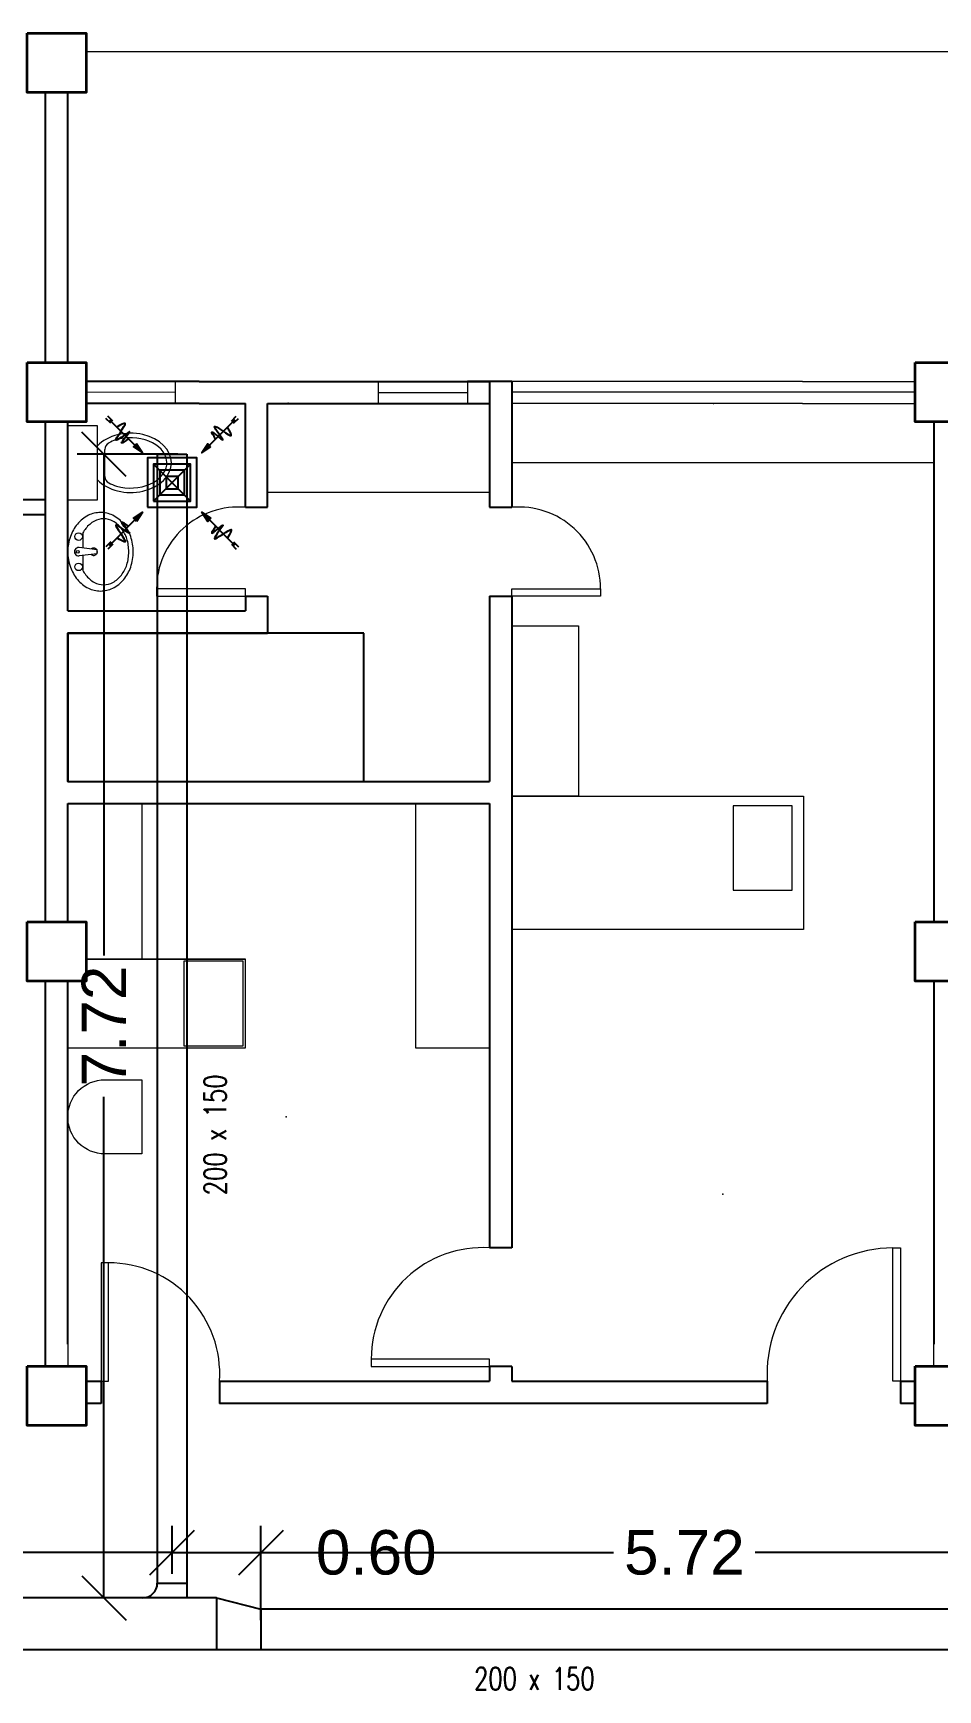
# Model space of a CAD drawing. Header units: millimetres. Extents: x 3 to 434, y 1 to 233.
# Drawn here: x 271.35 to 277.46, y 128.31 to 139.49 of the extents above; entities that cross this region are included whole.
import ezdxf

# ---------------------------------------------------------------- set-up
doc = ezdxf.new("R2010")
doc.units = ezdxf.units.MM
doc.header["$MEASUREMENT"] = 0
for name, color, linetype in [('AIR', 7, 'Continuous'), ('AIR-00', 8, 'Continuous'), ('AIR-03', 30, 'Continuous'), ('dimen', 7, 'Continuous'), ('ducting label', 7, 'Continuous'), ('exhaust', 1, 'Continuous')]:
    doc.layers.add(name, color=color, linetype=linetype)
doc.styles.add('Arch-Dim', font='simplex.shx', dxfattribs={"width": 0.75})
doc.styles.get("Standard").update_dxf_attribs({"font": 'arial.ttf'})
doc.dimstyles.new('Copy of dimension', dxfattribs={"dimtxt": 0.3, "dimasz": 0.3, "dimexe": 0.18, "dimexo": 0.0625, "dimgap": 0.09, "dimtad": 0, "dimzin": 0, "dimdsep": 46, "dimtxsty": 'Standard', "dimblk": 'OBLIQUE', "dimcen": 0.09, "dimclrd": 256, "dimclre": 256, "dimclrt": 256, "dimadec": 0, "dimazin": 0, "dimtfac": 1, "dimtofl": 0, "dimtmove": 0, "dimatfit": 3, "dimldrblk": 'OBLIQUE', "dimfxl": 1, "dimtolj": 1, "dimtzin": 0, "dimarcsym": 0})

# ---------------------------------------------------------------- blocks, each defined once
blk = doc.blocks.new('GRILL-C-IN')
at = {"layer": 'AIR-00', "ltscale": 3}
for p, q in [((-0.601, 0.623), (-0.651, 0.674)), ((0.601, 0.623), (0.651, 0.674)), ((-0.623, 0.601), (-0.674, 0.651)), ((-0.637, 0.637), (-0.3, 0.3)), ((0.637, 0.637), (0.3, 0.3)), ((0.623, 0.601), (0.674, 0.651)), ((-0.637, -0.637), (-0.3, -0.3)), ((0.637, -0.637), (0.3, -0.3)), ((-0.623, -0.601), (-0.674, -0.651)), ((-0.601, -0.623), (-0.651, -0.674)), ((0.601, -0.623), (0.651, -0.674)), ((0.623, -0.601), (0.674, -0.651))]:
    blk.add_line(p, q, dxfattribs=at)
at = {"layer": 'AIR-00', "color": 50}
for p, q in [((-0.188, 0.187), (0.187, -0.188)), ((0.187, 0.187), (-0.188, -0.188))]:
    blk.add_line(p, q, dxfattribs=at)
at = {"layer": 'AIR-00', "ltscale": 3}
for points in [[(-0.362, 0.393), (-0.393, 0.362), (-0.3, 0.3)], [(0.393, 0.362), (0.362, 0.393), (0.3, 0.3)], [(-0.362, -0.393), (-0.393, -0.362), (-0.3, -0.3)], [(0.393, -0.362), (0.362, -0.393), (0.3, -0.3)]]:
    blk.add_lwpolyline(points, close=True, dxfattribs=at)
at = {"layer": 'AIR-00', "color": 50}
for points in [[(-0.188, -0.188), (0.187, -0.188), (0.187, 0.187), (-0.188, 0.187)], [(-0.125, -0.125), (0.125, -0.125), (0.125, 0.125), (-0.125, 0.125)], [(-0.062, -0.062), (0.062, -0.062), (0.062, 0.062), (-0.062, 0.062)]]:
    blk.add_lwpolyline(points, close=True, dxfattribs=at)
at = {"layer": 'AIR-00', "ltscale": 3}
for points in [[(-0.441, 0.441), (-0.512, 0.404), (-0.432, 0.514), (-0.568, 0.43), (-0.477, 0.6), (-0.561, 0.561)], [(0.441, 0.441), (0.404, 0.512), (0.514, 0.432), (0.43, 0.568), (0.6, 0.477), (0.561, 0.561)], [(-0.441, -0.441), (-0.512, -0.404), (-0.432, -0.514), (-0.568, -0.43), (-0.477, -0.6), (-0.561, -0.561)], [(0.441, -0.441), (0.404, -0.512), (0.514, -0.432), (0.43, -0.568), (0.6, -0.477), (0.561, -0.561)]]:
    blk.add_spline(points, degree=3, dxfattribs=at)
for points in [[(-0.3, 0.3), (-0.362, 0.393), (-0.393, 0.362)], [(0.3, 0.3), (0.393, 0.362), (0.362, 0.393)], [(-0.3, -0.3), (-0.362, -0.393), (-0.393, -0.362)], [(0.3, -0.3), (0.393, -0.362), (0.362, -0.393)]]:
    blk.add_solid(points, dxfattribs=at)
at = {"layer": 'AIR-03', "color": 6}
blk.add_lwpolyline([(-0.25, -0.25), (0.25, -0.25), (0.25, 0.25), (-0.25, 0.25)], close=True, dxfattribs=at)
blk = doc.blocks.new('_Oblique')
at = {"color": 0, "linetype": 'ByBlock', "lineweight": -2}
blk.add_line((-0.5, -0.5), (0.5, 0.5), dxfattribs=at)
blk = doc.blocks.new('*D71')
at = {"layer": 'Defpoints', "color": 0, "transparency": 16777216}
for p in [(272.291, 129.233), (272.291, 129.027), (263.215, 128.377)]:
    blk.add_point(p, dxfattribs=at)
at = {"layer": 'dimen', "lineweight": -2, "transparency": 16777216}
for p, q in [((263.215, 128.44), (263.215, 129.413)), ((272.291, 129.09), (272.291, 129.413)), ((263.215, 129.233), (267.273, 129.233)), ((272.291, 129.233), (268.233, 129.233))]:
    blk.add_line(p, q, dxfattribs=at)
at = {"layer": 'dimen', "lineweight": -2, "transparency": 16777216, "xscale": 0.3, "yscale": 0.3, "zscale": 0.3, "rotation": 180}
blk.add_blockref('_Oblique', (263.215, 129.233), dxfattribs=at)
at = {"layer": 'dimen', "lineweight": -2, "transparency": 16777216, "xscale": 0.3, "yscale": 0.3, "zscale": 0.3}
blk.add_blockref('_Oblique', (272.291, 129.233), dxfattribs=at)
at = {"layer": 'dimen', "transparency": 16777216, "insert": (267.753, 129.233), "char_height": 0.3, "attachment_point": 5}
blk.add_mtext('\\A1;9.08', dxfattribs=at)
blk = doc.blocks.new('*D72')
at = {"layer": 'Defpoints', "color": 0, "transparency": 16777216}
for p in [(272.891, 129.233), (272.291, 129.027), (272.891, 128.715)]:
    blk.add_point(p, dxfattribs=at)
at = {"layer": 'dimen', "lineweight": -2, "transparency": 16777216}
for p, q in [((272.291, 129.09), (272.291, 129.413)), ((272.891, 128.777), (272.891, 129.413)), ((272.291, 129.233), (272.891, 129.233)), ((272.891, 129.233), (273.191, 129.233))]:
    blk.add_line(p, q, dxfattribs=at)
at = {"layer": 'dimen', "lineweight": -2, "transparency": 16777216, "xscale": 0.3, "yscale": 0.3, "zscale": 0.3, "rotation": 180}
blk.add_blockref('_Oblique', (272.291, 129.233), dxfattribs=at)
at = {"layer": 'dimen', "lineweight": -2, "transparency": 16777216, "xscale": 0.3, "yscale": 0.3, "zscale": 0.3}
blk.add_blockref('_Oblique', (272.891, 129.233), dxfattribs=at)
at = {"layer": 'dimen', "transparency": 16777216, "insert": (273.67, 129.233), "char_height": 0.3, "attachment_point": 5}
blk.add_mtext('\\A1;0.60', dxfattribs=at)
blk = doc.blocks.new('*D73')
at = {"layer": 'Defpoints', "color": 0, "transparency": 16777216}
for p in [(278.612, 129.233), (272.891, 128.715), (278.612, 128.477)]:
    blk.add_point(p, dxfattribs=at)
at = {"layer": 'dimen', "lineweight": -2, "transparency": 16777216}
for p, q in [((272.891, 128.777), (272.891, 129.413)), ((278.612, 128.54), (278.612, 129.413)), ((272.891, 129.233), (275.274, 129.233)), ((278.612, 129.233), (276.23, 129.233))]:
    blk.add_line(p, q, dxfattribs=at)
at = {"layer": 'dimen', "lineweight": -2, "transparency": 16777216, "xscale": 0.3, "yscale": 0.3, "zscale": 0.3, "rotation": 180}
blk.add_blockref('_Oblique', (272.891, 129.233), dxfattribs=at)
at = {"layer": 'dimen', "lineweight": -2, "transparency": 16777216, "xscale": 0.3, "yscale": 0.3, "zscale": 0.3}
blk.add_blockref('_Oblique', (278.612, 129.233), dxfattribs=at)
at = {"layer": 'dimen', "transparency": 16777216, "insert": (275.752, 129.233), "char_height": 0.3, "attachment_point": 5}
blk.add_mtext('\\A1;5.72', dxfattribs=at)
blk = doc.blocks.new('*D81')
at = {"layer": 'Defpoints', "color": 0, "transparency": 16777216}
for p in [(271.83, 136.648), (272.391, 136.648), (272.391, 128.927)]:
    blk.add_point(p, dxfattribs=at)
at = {"layer": 'dimen', "lineweight": -2, "transparency": 16777216}
for p, q in [((272.329, 136.648), (271.65, 136.648)), ((271.83, 136.648), (271.83, 133.265)), ((271.83, 128.927), (271.83, 132.311)), ((272.329, 128.927), (271.65, 128.927))]:
    blk.add_line(p, q, dxfattribs=at)
at = {"layer": 'dimen', "lineweight": -2, "transparency": 16777216, "xscale": 0.3, "yscale": 0.3, "zscale": 0.3}
for p, rotation in [((271.83, 136.648), 90), ((271.83, 128.927), 270)]:
    blk.add_blockref('_Oblique', p, dxfattribs=dict(at, rotation=rotation))
at = {"layer": 'dimen', "transparency": 16777216, "insert": (271.83, 132.788), "char_height": 0.3, "attachment_point": 5, "rotation": 90}
blk.add_mtext('\\A1;7.72', dxfattribs=at)

msp = doc.modelspace()

# ---------------------------------------------------------------- linework, layer by layer
at = {"color": 8, "lineweight": 9}
for p, q in [((287.036, 139.365), (271.711, 139.365)), ((271.711, 137.14), (271.711, 137.14)), ((271.711, 137.14), (272.311, 137.14)), ((272.311, 137.14), (272.311, 136.99)), ((273.686, 136.99), (273.686, 137.14)), ((274.286, 137.14), (274.286, 136.99)), ((275.349, 137.14), (274.586, 137.14)), ((276.549, 137.14), (275.349, 137.14)), ((276.549, 137.14), (277.311, 137.14)), ((272.311, 137.065), (271.711, 137.067)), ((273.686, 137.065), (274.286, 137.065)), ((277.311, 137.067), (274.586, 137.067)), ((274.286, 136.99), (273.686, 136.99)), ((275.349, 136.99), (274.586, 136.99)), ((276.549, 136.99), (275.349, 136.99)), ((276.549, 136.99), (277.311, 136.99)), ((271.436, 136.34), (271.436, 136.867)), ((271.786, 136.84), (271.586, 136.84)), ((271.586, 136.84), (271.586, 136.34)), ((271.786, 136.34), (271.786, 136.84)), ((271.836, 136.499), (271.836, 136.68)), ((274.436, 136.39), (272.936, 136.39)), ((271.586, 136.34), (271.786, 136.34)), ((271.784, 136.004), (271.662, 136.018)), ((271.784, 135.975), (271.662, 135.962)), ((271.711, 133.24), (272.786, 133.24)), ((271.436, 130.64), (271.436, 130.492)), ((271.586, 130.64), (271.586, 130.492)), ((277.436, 130.492), (277.436, 130.64)), ((271.711, 130.39), (271.711, 130.39)), ((271.711, 130.24), (271.711, 130.24))]:
    msp.add_line(p, q, dxfattribs=at)
at = {"color": 8, "lineweight": 25}
for p, q in [((271.436, 137.267), (271.436, 139.091)), ((271.586, 137.267), (271.586, 139.091)), ((272.474, 137.14), (271.711, 137.14)), ((272.474, 137.14), (273.674, 137.14)), ((273.674, 137.14), (274.436, 137.14)), ((274.436, 137.14), (274.286, 137.14)), ((274.436, 137.14), (274.436, 136.29)), ((274.586, 137.14), (274.436, 137.14)), ((274.586, 137.14), (274.586, 136.29)), ((272.474, 136.99), (271.711, 136.99)), ((272.474, 136.99), (272.786, 136.99)), ((272.936, 136.99), (273.674, 136.99)), ((273.674, 136.99), (274.436, 136.99)), ((271.436, 133.492), (271.436, 136.867)), ((271.586, 135.59), (271.586, 136.867)), ((277.436, 136.867), (277.436, 133.492)), ((271.436, 136.34), (265.536, 136.34)), ((271.436, 136.24), (265.536, 136.24)), ((271.436, 133.492), (271.436, 136.24)), ((274.436, 136.29), (274.586, 136.29)), ((274.436, 135.69), (274.436, 134.44)), ((274.436, 135.69), (274.586, 135.69)), ((274.586, 135.69), (274.586, 131.29)), ((271.586, 134.44), (271.586, 135.44)), ((271.586, 134.44), (274.436, 134.44)), ((271.586, 133.492), (271.586, 134.29)), ((271.586, 134.29), (274.436, 134.29)), ((274.436, 134.29), (274.436, 131.29)), ((271.436, 130.492), (271.436, 133.092)), ((271.436, 130.64), (271.436, 133.092)), ((271.586, 130.64), (271.586, 133.092)), ((277.436, 133.092), (277.436, 130.64)), ((274.586, 131.29), (274.436, 131.29)), ((274.436, 130.49), (274.436, 130.39)), ((274.586, 130.49), (274.436, 130.49)), ((274.586, 130.49), (274.586, 130.39)), ((271.711, 130.39), (271.811, 130.39)), ((271.811, 130.39), (271.811, 130.24)), ((272.611, 130.39), (274.436, 130.39)), ((272.611, 130.39), (272.611, 130.24)), ((274.586, 130.39), (276.311, 130.39)), ((276.311, 130.39), (276.311, 130.24)), ((277.211, 130.39), (277.311, 130.39)), ((277.211, 130.39), (277.211, 130.24)), ((271.811, 130.24), (271.711, 130.24)), ((276.311, 130.24), (272.611, 130.24)), ((277.311, 130.24), (277.211, 130.24))]:
    msp.add_line(p, q, dxfattribs=at)
at = {"color": 8, "lineweight": 25, "ltscale": 0.4}
for p, q in [((272.786, 136.29), (272.786, 136.99)), ((272.936, 136.29), (272.936, 136.99)), ((272.786, 136.29), (272.936, 136.29)), ((272.786, 135.69), (272.936, 135.69)), ((272.786, 135.69), (272.786, 135.59)), ((272.936, 135.69), (272.936, 135.44)), ((271.586, 135.59), (272.786, 135.59)), ((271.586, 135.59), (272.786, 135.59)), ((271.586, 135.44), (272.936, 135.44))]:
    msp.add_line(p, q, dxfattribs=at)
at = {"color": 8, "lineweight": 9, "ltscale": 0.4}
for p, q in [((277.436, 136.59), (274.586, 136.59)), ((273.936, 134.29), (273.936, 132.64)), ((273.936, 132.64), (274.436, 132.64))]:
    msp.add_line(p, q, dxfattribs=at)
at = {"color": 8, "lineweight": 35}
for points in [[(271.311, 139.491), (271.711, 139.491), (271.711, 139.091), (271.311, 139.091)], [(271.311, 137.267), (271.711, 137.267), (271.711, 136.867), (271.311, 136.867)], [(277.311, 137.267), (277.711, 137.267), (277.711, 136.867), (277.311, 136.867)], [(271.311, 133.492), (271.711, 133.492), (271.711, 133.092), (271.311, 133.092)], [(277.311, 133.492), (277.711, 133.492), (277.711, 133.092), (277.311, 133.092)], [(271.311, 130.492), (271.711, 130.492), (271.711, 130.092), (271.311, 130.092)], [(277.311, 130.492), (277.711, 130.492), (277.711, 130.092), (277.311, 130.092)]]:
    msp.add_lwpolyline(points, close=True, dxfattribs=at)
at = {"color": 8, "lineweight": 9}
for points in [[(271.711, 137.14), (272.311, 137.14), (272.311, 136.99), (271.711, 136.99)], [(273.686, 137.14), (274.286, 137.14), (274.286, 136.99), (273.686, 136.99)]]:
    msp.add_lwpolyline(points, close=True, dxfattribs=at)
msp.add_lwpolyline([(271.807, 135.725, 0.11576), (271.89, 135.744, 0.104047), (271.964, 135.803, 0.090875), (272.011, 135.887, 0.083344), (272.028, 135.99, 0.083344), (272.011, 136.093, 0.090875), (271.964, 136.177, 0.104047), (271.89, 136.236, 0.11576), (271.807, 136.255, 0.11576), (271.725, 136.236, 0.104047), (271.651, 136.177, 0.090875), (271.604, 136.093, 0.083344), (271.586, 135.99, 0.083344), (271.604, 135.887, 0.090875), (271.651, 135.803, 0.104047), (271.725, 135.744, 0.11576)], format="xyb", close=True, dxfattribs=at)
for points in [[(271.828, 135.767, 0.124838), (271.891, 135.783, 0.105788), (271.948, 135.833, 0.086697), (271.985, 135.902, 0.076776), (271.998, 135.99, 0.076776), (271.985, 136.078, 0.086697), (271.948, 136.147, 0.105788), (271.891, 136.197, 0.124838), (271.828, 136.212, 0.124838), (271.766, 136.197, 0.105788), (271.708, 136.147, 0.040067), (271.688, 136.117), (271.688, 136.014, 0.040067)], [(271.688, 135.966), (271.688, 135.863, 0.040067), (271.708, 135.833, 0.105788), (271.766, 135.783, 0.124838), (271.828, 135.767, 0.124838)]]:
    msp.add_lwpolyline(points, format="xyb", dxfattribs=at)
at = {"color": 8, "lineweight": 13, "ltscale": 0.03}
for points in [[(272.786, 135.69), (272.786, 135.74), (272.186, 135.74), (272.186, 135.69)], [(274.586, 135.69), (274.586, 135.74), (275.186, 135.74), (275.186, 135.69)], [(277.211, 130.39), (277.161, 130.39), (277.161, 131.29), (277.211, 131.29)], [(271.811, 130.39), (271.861, 130.39), (271.861, 131.19), (271.811, 131.19)], [(274.436, 130.49), (274.436, 130.54), (273.636, 130.54), (273.636, 130.49)]]:
    msp.add_lwpolyline(points, close=True, dxfattribs=at)
at = {"color": 8, "lineweight": 9, "ltscale": 0.3}
for points in [[(274.586, 134.34), (274.586, 135.49), (275.036, 135.49), (275.036, 134.34)], [(276.556, 133.44), (274.586, 133.44), (274.586, 134.34), (276.556, 134.34)], [(276.081, 133.705), (276.481, 133.705), (276.481, 134.275), (276.081, 134.275)], [(272.771, 133.225), (272.371, 133.225), (272.371, 132.655), (272.771, 132.655)]]:
    msp.add_lwpolyline(points, close=True, dxfattribs=at)
at = {"color": 8, "lineweight": 25, "ltscale": 0.1}
msp.add_lwpolyline([(273.586, 135.44), (271.586, 135.44), (271.586, 134.44), (273.586, 134.44)], close=True, dxfattribs=at)
at = {"color": 8, "lineweight": 9}
for points in [[(271.586, 133.492), (271.586, 134.29), (272.086, 134.29), (272.086, 133.24), (271.711, 133.24)], [(271.586, 133.092), (271.586, 132.64), (272.786, 132.64), (272.786, 133.24), (271.711, 133.24)]]:
    msp.add_lwpolyline(points, dxfattribs=at)
at = {"color": 8, "lineweight": 9, "ltscale": 0.6}
msp.add_lwpolyline([(271.836, 132.425), (272.086, 132.425), (272.086, 131.925), (271.836, 131.925, -0.414214), (271.586, 132.175, -0.414214)], format="xyb", close=True, dxfattribs=at)
at = {"color": 8, "lineweight": 9}
for centre, radius in [((271.659, 136.092), 0.0255), ((271.659, 135.888), 0.0255), ((271.653, 135.99), 0.0095)]:
    msp.add_circle(centre, radius, dxfattribs=at)
for centre, radius, start, end in [((271.886, 136.68), 0.05, 118.0084, 180), ((271.886, 136.499), 0.05, 180, 241.8499), ((271.659, 135.99), 0.028, 83.7545, 276.2455), ((271.761, 135.99), 0.025, 36.3068, 131.2022), ((271.761, 135.99), 0.025, 228.7978, 323.6932), ((271.69, 135.99), 0.0948, 351.2026, 8.7974), ((271.761, 135.99), 0.025, 341.3793, 18.6207)]:
    msp.add_arc(centre, radius, start, end, dxfattribs=at)
at = {"color": 8, "lineweight": 13, "ltscale": 0.03}
for centre, radius, start, end in [((272.738, 135.74), 0.552, 85.0209, 180), ((274.634, 135.74), 0.552, 0, 94.9791), ((274.388, 130.54), 0.752, 86.3048, 180), ((277.161, 130.439), 0.851, 90, 183.2732), ((271.861, 130.438), 0.752, 356.3048, 90)]:
    msp.add_arc(centre, radius, start, end, dxfattribs=at)
at = {"color": 8, "lineweight": 9}
msp.add_ellipse((272.011, 136.59), major_axis=(-0.275, 0), ratio=0.727273, start_param=0.612555, end_param=5.670631, dxfattribs=at)
msp.add_open_spline([(271.863, 136.455), (271.879, 136.447), (271.897, 136.439), (271.988, 136.412), (272.076, 136.417), (272.207, 136.475), (272.248, 136.525), (272.262, 136.623), (272.236, 136.675), (272.125, 136.75), (272.041, 136.767), (271.927, 136.752), (271.892, 136.74), (271.863, 136.725)], degree=3, knots=[0.937253, 0.937253, 0.937253, 0.937253, 1.185372, 1.185372, 2.113864, 2.113864, 3.042356, 3.042356, 3.970847, 3.970847, 4.899339, 4.899339, 5.346062, 5.346062, 5.346062, 5.346062], dxfattribs=at)
at = {"color": 8, "lineweight": 25}
msp.add_point((273.074, 136.99), dxfattribs=at)
at = {"color": 8, "lineweight": 9}
msp.add_point((275.949, 136.99), dxfattribs=at)
at = {"color": 8, "lineweight": 9, "ltscale": 0.3}
for p in [(273.061, 132.175), (276.011, 131.654)]:
    msp.add_point(p, dxfattribs=at)
at = {"layer": 'exhaust'}
for p, q in [((272.191, 136.648), (272.191, 129.027)), ((272.191, 136.648), (272.391, 136.648)), ((272.391, 136.648), (272.391, 128.927)), ((272.191, 129.027), (272.391, 129.027)), ((272.591, 128.927), (263.515, 128.927)), ((272.591, 128.927), (272.591, 128.577)), ((272.591, 128.927), (272.891, 128.852)), ((286.581, 128.852), (272.891, 128.852)), ((272.891, 128.852), (272.891, 128.577)), ((286.581, 128.577), (263.415, 128.577))]:
    msp.add_line(p, q, dxfattribs=at)
msp.add_arc((272.091, 129.027), 0.1, 270, 0, dxfattribs=at)

# ---------------------------------------------------------------- block references
at = {"layer": 'AIR', "xscale": 0.6658363358532475, "yscale": 0.6658363358532475, "zscale": 0.6658363358532475}
msp.add_blockref('GRILL-C-IN', (272.291, 136.457), dxfattribs=at)

# ---------------------------------------------------------------- texts
at = {"layer": 'ducting label', "color": 240, "linetype": 'Continuous', "lineweight": 25, "true_color": 0xed1f24, "insert": (272.507, 131.646), "char_height": 0.15, "attachment_point": 1, "rotation": 90, "style": 'Arch-Dim'}
msp.add_mtext_dynamic_manual_height_columns('\\A1;200 x 150', width=1.19515, gutter_width=1.011, heights=[0], dxfattribs=at)
at = {"layer": 'ducting label', "color": 240, "linetype": 'Continuous', "lineweight": 25, "true_color": 0xed1f24, "insert": (274.331, 128.457), "char_height": 0.15, "attachment_point": 1, "style": 'Arch-Dim'}
msp.add_mtext_dynamic_manual_height_columns('\\A1;200 x 150', width=1.19515, gutter_width=1.011, heights=[0], dxfattribs=at)

# ---------------------------------------------------------------- dimensions: what is measured, and where the dimension line sits
at = {"layer": 'dimen'}
dim = msp.add_linear_dim(base=(271.83, 136.648), p1=(272.391, 128.927), p2=(272.391, 136.648), angle=90, dimstyle='Copy of dimension', dxfattribs=at)
dim.commit()
dim.dimension.update_dxf_attribs({"geometry": '*D81', "text_midpoint": (271.83, 132.788)})
for base, p1, p2, picture, middle in [((272.291, 129.233), (263.215, 128.377), (272.291, 129.027), '*D71', (267.753, 129.233)), ((272.891, 129.233), (272.291, 129.027), (272.891, 128.715), '*D72', (273.67, 129.233)), ((278.612, 129.233), (272.891, 128.715), (278.612, 128.477), '*D73', (275.752, 129.233))]:
    dim = msp.add_linear_dim(base=base, p1=p1, p2=p2, dimstyle='Copy of dimension', dxfattribs=at)
    dim.commit()
    dim.dimension.update_dxf_attribs({"geometry": picture, "text_midpoint": middle})

doc.saveas('drawing.dxf')
